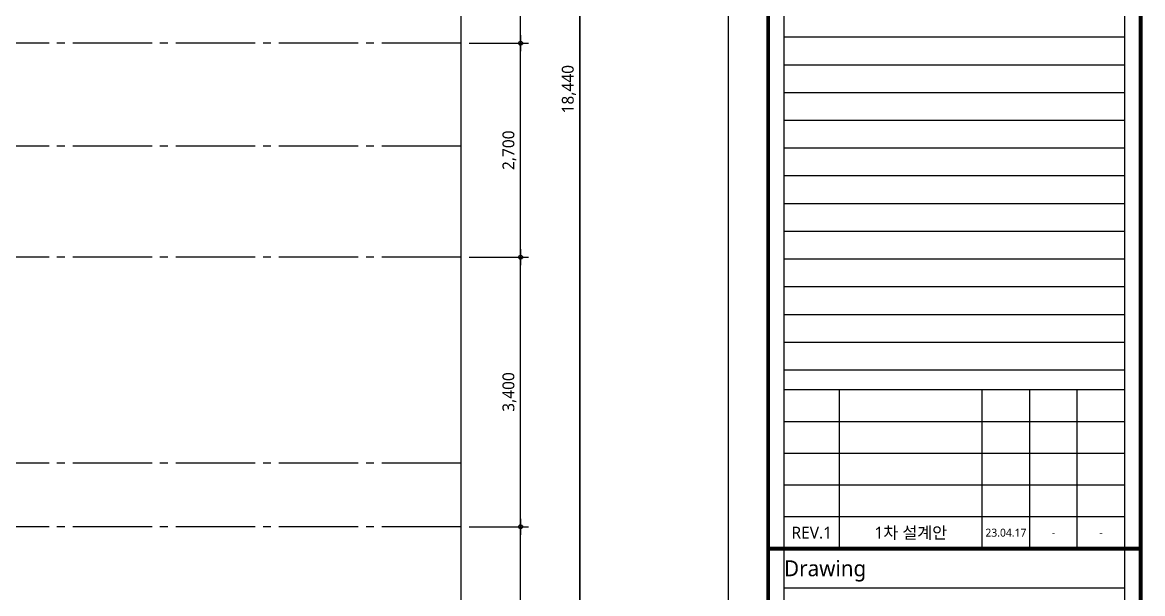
# Model space of a CAD drawing. Header units: millimetres. Extents: x 2135 to 254135, y 1035 to 90135.
# Drawn here: x 70723 to 84860, y 38817 to 46023 of the extents above; entities that cross this region are included whole.
import ezdxf
from ezdxf.enums import TextEntityAlignment as Align

# ---------------------------------------------------------------- set-up
doc = ezdxf.new("R2010")
doc.units = ezdxf.units.MM
doc.linetypes.add('CEN3', pattern=[26, 20, -2, 2, -2])
doc.linetypes.add('CENTER2', pattern=[28.575, 19.05, -3.175, 3.175, -3.175])
doc.layers.get('Defpoints').update_dxf_attribs({"color": 157})
for name, color, linetype in [('A-01-CNTL', 1, 'CENTER2'), ('A-07-DIM', 7, 'Continuous'), ('form_TED.A', 40, 'Continuous'), ('TEXT2_TED.A', 3, 'Continuous'), ('WA2(가벽)_TED.A', 7, 'Continuous')]:
    doc.layers.add(name, color=color, linetype=linetype)
doc.styles.add('맑은고딕', font='malgun.ttf')
doc.dimstyles.new('HR-100', dxfattribs={"dimscale": 120, "dimtxt": 3, "dimasz": 1, "dimexe": 2, "dimexo": 2, "dimgap": 1, "dimtad": 1, "dimdec": 0, "dimdsep": 46, "dimlunit": 6, "dimtxsty": '맑은고딕', "dimblk": 'DIMDOT', "dimcen": 2.5, "dimdle": 1.5, "dimclrd": 7, "dimclrt": 3, "dimadec": 0, "dimazin": 0, "dimtfac": 1, "dimtdec": 0, "dimtix": 1, "dimtmove": 2, "dimatfit": 3, "dimfxl": 1, "dimtvp": 1, "dimtolj": 1, "dimtzin": 0, "dimlwd": -1, "dimarcsym": 0})

# ---------------------------------------------------------------- blocks, each defined once
blk = doc.blocks.new('FORM_TED.A')
at = {"layer": 'Defpoints', "color": 143, "ltscale": 100, "true_color": 0x7aafdf}
for points in [[(12, 13.5), (355, 13.5), (355, 283.5), (12, 283.5)], [(30.75, 32.25), (336.25, 32.25), (336.25, 264.75), (30.75, 264.75)], [(38.25, 39.75), (328.75, 39.75), (328.75, 257.25), (38.25, 257.25)], [(45.75, 47.25), (321.25, 47.25), (321.25, 249.75), (45.75, 249.75)]]:
    blk.add_lwpolyline(points, close=True, dxfattribs=at)
at = {"layer": 'form_TED.A', "color": 253, "ltscale": 30}
for p, q in [((362, 8.5), (362, 258.5)), ((405, 8.5), (405, 258.5)), ((405, 151), (362, 151)), ((405, 147.5), (362, 147.5)), ((405, 144), (362, 144)), ((405, 140.5), (362, 140.5)), ((405, 137), (362, 137)), ((405, 133.5), (362, 133.5)), ((405, 130), (362, 130)), ((405, 126.5), (362, 126.5)), ((405, 123), (362, 123)), ((405, 119.5), (362, 119.5)), ((405, 116), (362, 116)), ((405, 112.5), (362, 112.5)), ((405, 109), (362, 109))]:
    blk.add_line(p, q, dxfattribs=at)
at = {"layer": 'form_TED.A', "ltscale": 30}
for p, q in [((405, 106.5), (362, 106.5)), ((369, 86.5), (369, 106.5)), ((387, 86.5), (387, 106.5)), ((393, 86.5), (393, 106.5)), ((399, 86.5), (399, 106.5)), ((405, 102.5), (362, 102.5)), ((405, 98.5), (362, 98.5)), ((405, 94.5), (362, 94.5)), ((405, 90.5), (362, 90.5)), ((405, 81.5), (362, 81.5))]:
    blk.add_line(p, q, dxfattribs=at)
at = {"layer": 'form_TED.A', "ltscale": 30, "const_width": 0.5}
blk.add_lwpolyline([(407, 8.5), (7, 8.5), (7, 288.5), (407, 288.5)], close=True, dxfattribs=at)
for points in [[(360, 8.5), (360, 288.5)], [(407, 86.5), (360, 86.5)]]:
    blk.add_lwpolyline(points, dxfattribs=at)
at = {"layer": 'TEXT2_TED.A', "style": '맑은고딕'}
for s, height, p in [('REV.1', 1.5, (365.5, 88.5)), ('1차 설계안', 1.5, (378, 88.5)), ('23.04.17', 1, (390, 88.5)), ('-', 1, (396, 88.5)), ('-', 1, (402, 88.5))]:
    blk.add_text(s, height=height, dxfattribs=at).set_placement(p, align=Align.MIDDLE_CENTER)
blk.add_text('Drawing', height=2, dxfattribs=at).set_placement((362, 84), align=Align.MIDDLE_LEFT)
blk = doc.blocks.new('DIMDOT')
blk.add_line((-2, 0), (2, 0))
blk.add_circle((0, 0), 0.5)
blk = doc.blocks.new('*D324')
at = {"layer": 'A-07-DIM', "color": 0, "lineweight": -2, "ltscale": 50, "transparency": 16777216}
for p, q in [((76360, 39660), (77110, 39660)), ((76360, 35960), (77110, 35960))]:
    blk.add_line(p, q, dxfattribs=at)
at = {"layer": 'A-07-DIM', "color": 7, "ltscale": 50, "transparency": 16777216}
blk.add_line((77010, 36010), (77010, 39610), dxfattribs=at)
at = {"layer": 'Defpoints', "color": 0, "ltscale": 50, "transparency": 16777216}
for p in [(76260, 39660), (77010, 39660), (76260, 35960)]:
    blk.add_point(p, dxfattribs=at)
at = {"layer": 'A-07-DIM', "color": 7, "ltscale": 50, "transparency": 16777216, "xscale": 50, "yscale": 50, "zscale": 50}
for p, rotation in [((77010, 39660), 90), ((77010, 35960), 270)]:
    blk.add_blockref('DIMDOT', p, dxfattribs=dict(at, rotation=rotation))
at = {"layer": 'A-07-DIM', "color": 3, "ltscale": 50, "transparency": 16777216, "insert": (76870, 37810), "char_height": 150, "attachment_point": 5, "rotation": 90, "style": '맑은고딕'}
blk.add_mtext('\\A1;3,700', dxfattribs=at)
blk = doc.blocks.new('*D325')
at = {"layer": 'A-07-DIM', "color": 0, "lineweight": -2, "transparency": 16777216}
for p, q in [((76360, 43060), (77110, 43060)), ((76360, 39660), (77110, 39660))]:
    blk.add_line(p, q, dxfattribs=at)
at = {"layer": 'A-07-DIM', "color": 7, "transparency": 16777216}
blk.add_line((77010, 39710), (77010, 43010), dxfattribs=at)
at = {"layer": 'Defpoints', "color": 0, "transparency": 16777216}
for p in [(76260, 43060), (77010, 43060), (76260, 39660)]:
    blk.add_point(p, dxfattribs=at)
at = {"layer": 'A-07-DIM', "color": 7, "transparency": 16777216, "xscale": 50, "yscale": 50, "zscale": 50}
for p, rotation in [((77010, 43060), 90), ((77010, 39660), 270)]:
    blk.add_blockref('DIMDOT', p, dxfattribs=dict(at, rotation=rotation))
at = {"layer": 'A-07-DIM', "color": 3, "transparency": 16777216, "insert": (76870, 41360), "char_height": 150, "attachment_point": 5, "rotation": 90, "style": '맑은고딕'}
blk.add_mtext('\\A1;3,400', dxfattribs=at)
blk = doc.blocks.new('*D326')
at = {"layer": 'A-07-DIM', "color": 0, "lineweight": -2, "transparency": 16777216}
for p, q in [((76360, 45760), (77110, 45760)), ((76360, 43060), (77110, 43060))]:
    blk.add_line(p, q, dxfattribs=at)
at = {"layer": 'A-07-DIM', "color": 7, "transparency": 16777216}
blk.add_line((77010, 43110), (77010, 45710), dxfattribs=at)
at = {"layer": 'Defpoints', "color": 0, "transparency": 16777216}
for p in [(76260, 45760), (77010, 45760), (76260, 43060)]:
    blk.add_point(p, dxfattribs=at)
at = {"layer": 'A-07-DIM', "color": 7, "transparency": 16777216, "xscale": 50, "yscale": 50, "zscale": 50}
for p, rotation in [((77010, 45760), 90), ((77010, 43060), 270)]:
    blk.add_blockref('DIMDOT', p, dxfattribs=dict(at, rotation=rotation))
at = {"layer": 'A-07-DIM', "color": 3, "transparency": 16777216, "insert": (76870, 44410), "char_height": 150, "attachment_point": 5, "rotation": 90, "style": '맑은고딕'}
blk.add_mtext('\\A1;2,700', dxfattribs=at)
blk = doc.blocks.new('*D327')
at = {"layer": 'A-07-DIM', "color": 0, "lineweight": -2, "transparency": 16777216}
for p, q in [((76360, 48760), (77110, 48760)), ((76360, 45760), (77110, 45760))]:
    blk.add_line(p, q, dxfattribs=at)
at = {"layer": 'A-07-DIM', "color": 7, "transparency": 16777216}
blk.add_line((77010, 45810), (77010, 48710), dxfattribs=at)
at = {"layer": 'Defpoints', "color": 0, "transparency": 16777216}
for p in [(76260, 48760), (77010, 48760), (76260, 45760)]:
    blk.add_point(p, dxfattribs=at)
at = {"layer": 'A-07-DIM', "color": 7, "transparency": 16777216, "xscale": 50, "yscale": 50, "zscale": 50}
for p, rotation in [((77010, 48760), 90), ((77010, 45760), 270)]:
    blk.add_blockref('DIMDOT', p, dxfattribs=dict(at, rotation=rotation))
at = {"layer": 'A-07-DIM', "color": 3, "transparency": 16777216, "insert": (76870, 47260), "char_height": 150, "attachment_point": 5, "rotation": 90, "style": '맑은고딕'}
blk.add_mtext('\\A1;3,000', dxfattribs=at)
blk = doc.blocks.new('*D268')
at = {"layer": 'A-07-DIM', "color": 0, "lineweight": -2, "transparency": 16777216}
for p, q in [((76360, 54400), (77860, 54400)), ((76360, 35960), (77860, 35960))]:
    blk.add_line(p, q, dxfattribs=at)
at = {"layer": 'A-07-DIM', "color": 7, "transparency": 16777216}
blk.add_line((77760, 36010), (77760, 54350), dxfattribs=at)
at = {"layer": 'Defpoints', "color": 0, "transparency": 16777216}
for p in [(76260, 54400), (77760, 54400), (76260, 35960)]:
    blk.add_point(p, dxfattribs=at)
at = {"layer": 'A-07-DIM', "color": 7, "transparency": 16777216, "xscale": 50, "yscale": 50, "zscale": 50}
for p, rotation in [((77760, 54400), 90), ((77760, 35960), 270)]:
    blk.add_blockref('DIMDOT', p, dxfattribs=dict(at, rotation=rotation))
at = {"layer": 'A-07-DIM', "color": 3, "transparency": 16777216, "insert": (77619, 45180), "char_height": 150, "attachment_point": 5, "rotation": 90, "style": '맑은고딕'}
blk.add_mtext('\\A1;18,440', dxfattribs=at)

msp = doc.modelspace()

# ---------------------------------------------------------------- linework, layer by layer
at = {"layer": 'A-01-CNTL', "linetype": 'CEN3', "ltscale": 50}
for p, q in [((76259.6, 45760.4), (63534.6, 45760.4)), ((76259.6, 44460.4), (48709.6, 44460.4)), ((76259.6, 43060.4), (63534.6, 43060.4)), ((76259.6, 40460.4), (48709.6, 40460.4)), ((76259.6, 39660.4), (48709.6, 39660.4))]:
    msp.add_line(p, q, dxfattribs=at)

# ---------------------------------------------------------------- block references
at = {"layer": 'WA2(가벽)_TED.A', "xscale": 100, "yscale": 100, "zscale": 100}
msp.add_blockref('FORM_TED.A', (44134.6, 30735.4), dxfattribs=at)

# ---------------------------------------------------------------- dimensions: what is measured, and where the dimension line sits
at = {"layer": 'A-07-DIM'}
for base, p1, p2, picture, middle in [((77759.6, 54400.4), (76259.6, 35960.4), (76259.6, 54400.4), '*D268', (77619.2, 45180.4)), ((77009.6, 48760.3), (76259.6, 45760.4), (76259.6, 48760.3), '*D327', (76869.6, 47260.3)), ((77009.6, 45760.4), (76259.6, 43060.4), (76259.6, 45760.4), '*D326', (76869.6, 44410.4)), ((77009.6, 43060.4), (76259.6, 39660.4), (76259.6, 43060.4), '*D325', (76869.6, 41360.4))]:
    dim = msp.add_linear_dim(base=base, p1=p1, p2=p2, angle=90, dimstyle='HR-100', override={"dimscale": 50}, dxfattribs=at)
    dim.commit()
    dim.dimension.update_dxf_attribs({"geometry": picture, "text_midpoint": middle})
at = {"layer": 'A-07-DIM', "ltscale": 50}
dim = msp.add_linear_dim(base=(77009.6, 39660.4), p1=(76259.6, 35960.4), p2=(76259.6, 39660.4), angle=90, dimstyle='HR-100', override={"dimscale": 50}, dxfattribs=at)
dim.commit()
dim.dimension.update_dxf_attribs({"geometry": '*D324', "text_midpoint": (76869.6, 37810.4)})

doc.saveas('drawing.dxf')
